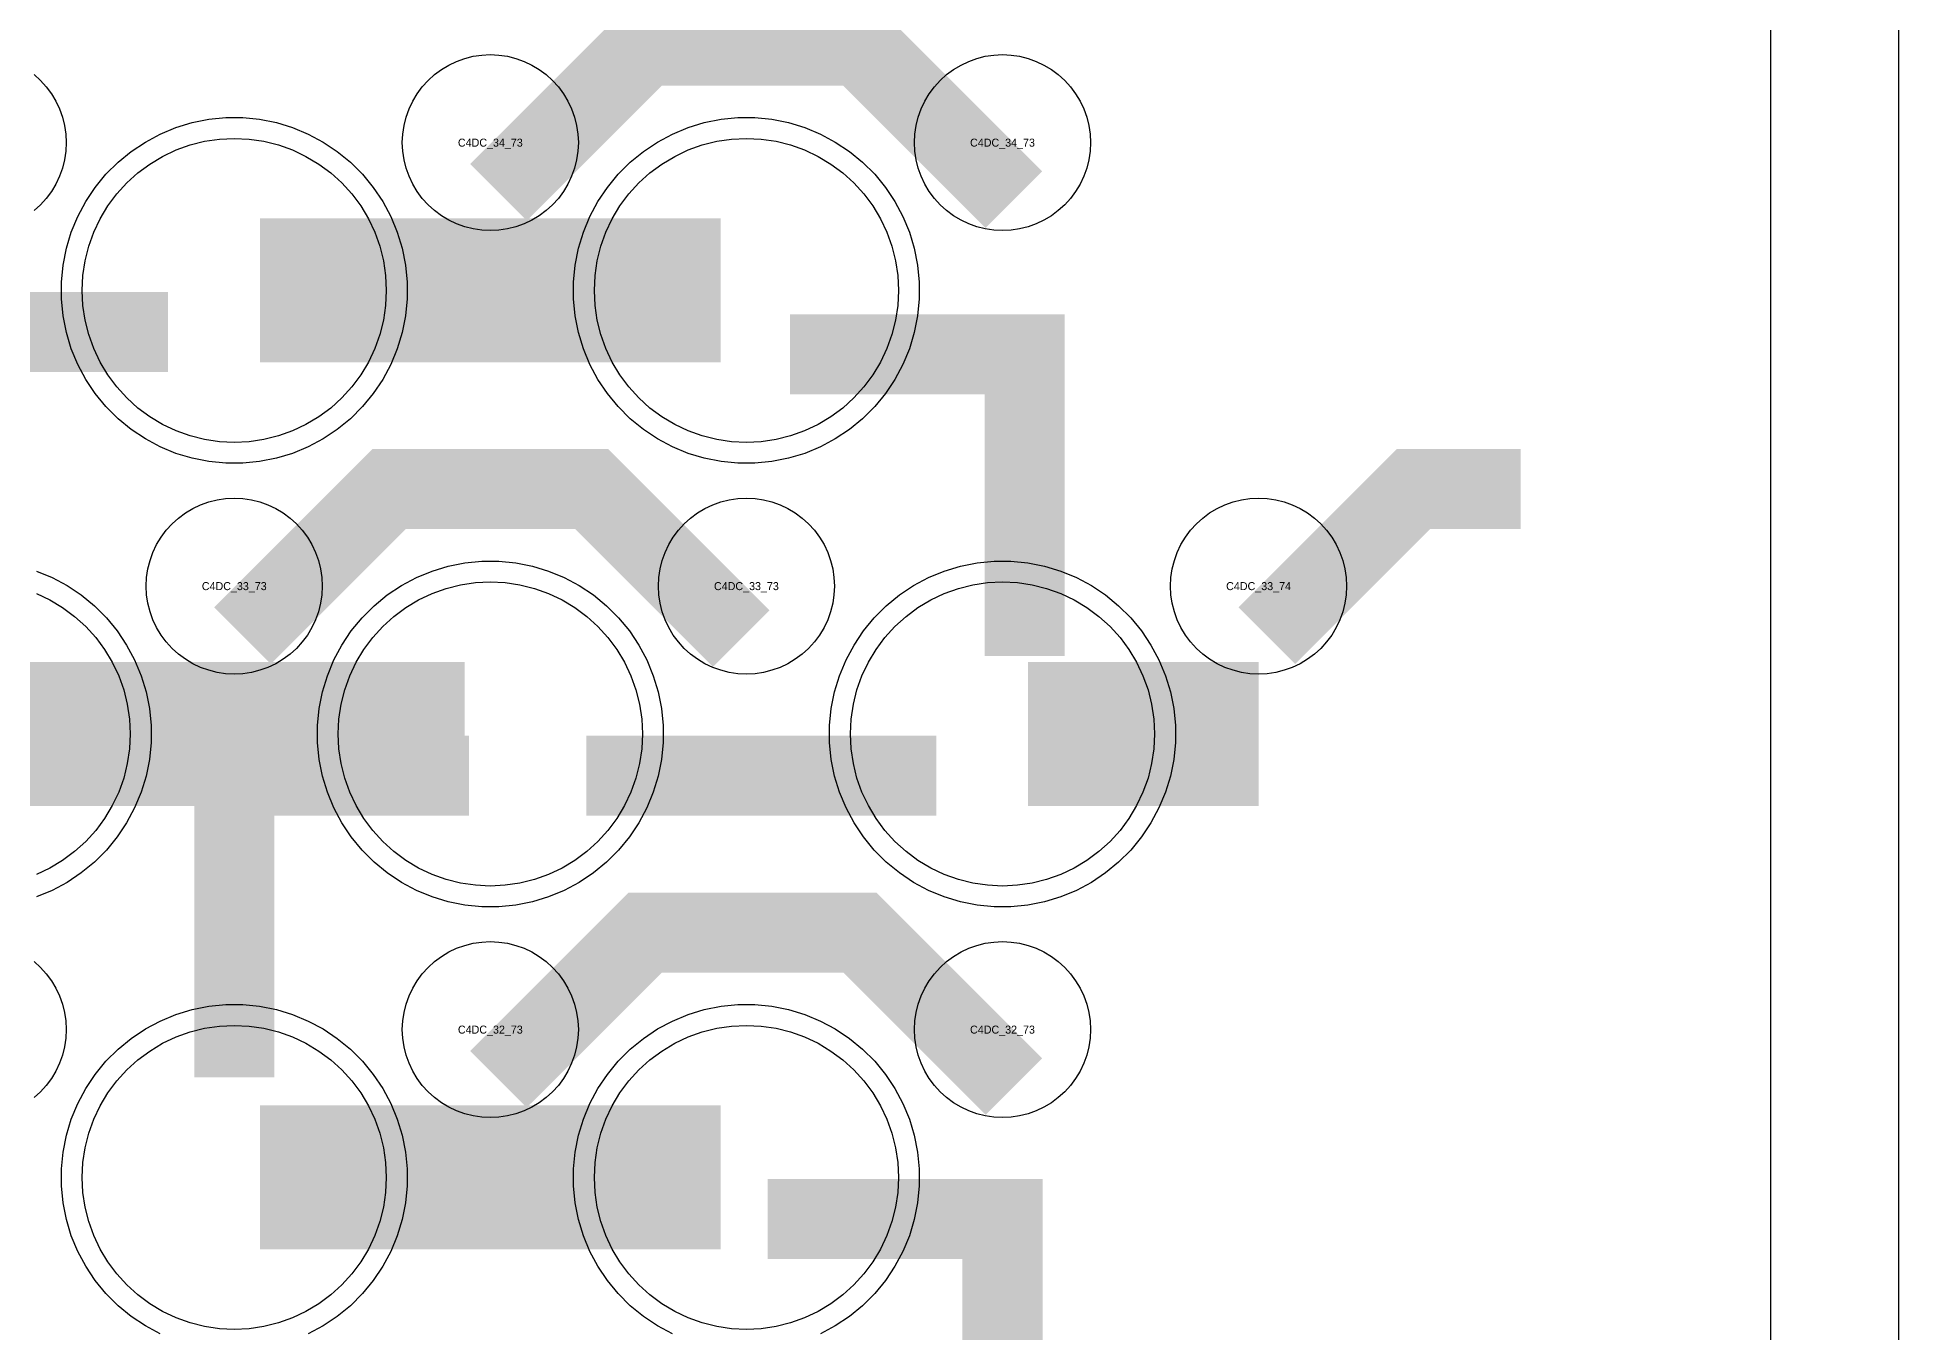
# Model space of a CAD drawing. Extents: x -11880 to 11880, y -14992 to 14992.
# Drawn here: x 11298 to 11880, y -10454 to -10049 of the extents above; entities that cross this region are included whole.
import ezdxf
from ezdxf.enums import TextEntityAlignment as Align

# ---------------------------------------------------------------- set-up
doc = ezdxf.new("R2010")
doc.units = 0
doc.header["$MEASUREMENT"] = 0
for name, color, linetype in [('GDS_775_DT_237', 138, 'CONTINUOUS'), ('OUTLINE', 30, 'CONTINUOUS'), ('RDL1_FS', 34, 'CONTINUOUS'), ('RDL_BS', 160, 'CONTINUOUS')]:
    doc.layers.add(name, color=color, linetype=linetype)

msp = doc.modelspace()

# ---------------------------------------------------------------- linework, layer by layer
at = {"layer": 'OUTLINE'}
for points in [[(-11880, -14992.5), (11880, -14992.5), (11880, 14992.5), (-11880, 14992.5)], [(-11840, -14952.5), (11840, -14952.5), (11840, 14952.5), (-11840, 14952.5)]]:
    msp.add_lwpolyline(points, close=True, dxfattribs=at)
at = {"layer": 'RDL1_FS', "color": 241, "true_color": 0xf7abae}
for points in [[(11360, -10175.894), (11355.343, -10175.665), (11350.732, -10174.981), (11346.209, -10173.849), (11341.819, -10172.277), (11337.605, -10170.285), (11333.605, -10167.887), (11329.86, -10165.109), (11326.406, -10161.979), (11323.276, -10158.525), (11320.498, -10154.78), (11318.1, -10150.78), (11316.108, -10146.566), (11314.536, -10142.176), (11313.404, -10137.653), (11312.72, -10133.042), (11312.491, -10128.385), (11312.72, -10123.728), (11313.404, -10119.117), (11314.536, -10114.594), (11316.108, -10110.204), (11318.1, -10105.99), (11320.498, -10101.99), (11323.276, -10098.245), (11326.406, -10094.791), (11329.86, -10091.661), (11333.605, -10088.883), (11337.605, -10086.485), (11341.819, -10084.493), (11346.209, -10082.921), (11350.732, -10081.789), (11355.343, -10081.105), (11360, -10080.876), (11364.657, -10081.105), (11369.268, -10081.789), (11373.791, -10082.921), (11378.181, -10084.493), (11382.395, -10086.485), (11386.395, -10088.883), (11390.14, -10091.661), (11393.594, -10094.791), (11396.724, -10098.245), (11399.502, -10101.99), (11401.9, -10105.99), (11403.892, -10110.204), (11405.464, -10114.594), (11406.596, -10119.117), (11407.28, -10123.728), (11407.509, -10128.385), (11407.28, -10133.042), (11406.596, -10137.653), (11405.464, -10142.176), (11403.892, -10146.566), (11401.9, -10150.78), (11399.502, -10154.78), (11396.724, -10158.525), (11393.594, -10161.979), (11390.14, -10165.109), (11386.395, -10167.887), (11382.395, -10170.285), (11378.181, -10172.277), (11373.791, -10173.849), (11369.268, -10174.981), (11364.657, -10175.665)], [(11520, -10175.894), (11515.343, -10175.665), (11510.732, -10174.981), (11506.209, -10173.849), (11501.819, -10172.277), (11497.605, -10170.285), (11493.605, -10167.887), (11489.86, -10165.109), (11486.406, -10161.979), (11483.276, -10158.525), (11480.498, -10154.78), (11478.1, -10150.78), (11476.108, -10146.566), (11474.536, -10142.176), (11473.404, -10137.653), (11472.72, -10133.042), (11472.491, -10128.385), (11472.72, -10123.728), (11473.404, -10119.117), (11474.536, -10114.594), (11476.108, -10110.204), (11478.1, -10105.99), (11480.498, -10101.99), (11483.276, -10098.245), (11486.406, -10094.791), (11489.86, -10091.661), (11493.605, -10088.883), (11497.605, -10086.485), (11501.819, -10084.493), (11506.209, -10082.921), (11510.732, -10081.789), (11515.343, -10081.105), (11520, -10080.876), (11524.657, -10081.105), (11529.268, -10081.789), (11533.791, -10082.921), (11538.181, -10084.493), (11542.395, -10086.485), (11546.395, -10088.883), (11550.14, -10091.661), (11553.594, -10094.791), (11556.724, -10098.245), (11559.502, -10101.99), (11561.9, -10105.99), (11563.892, -10110.204), (11565.464, -10114.594), (11566.596, -10119.117), (11567.28, -10123.728), (11567.509, -10128.385), (11567.28, -10133.042), (11566.596, -10137.653), (11565.464, -10142.176), (11563.892, -10146.566), (11561.9, -10150.78), (11559.502, -10154.78), (11556.724, -10158.525), (11553.594, -10161.979), (11550.14, -10165.109), (11546.395, -10167.887), (11542.395, -10170.285), (11538.181, -10172.277), (11533.791, -10173.849), (11529.268, -10174.981), (11524.657, -10175.665)], [(11440, -10314.459), (11435.343, -10314.23), (11430.732, -10313.546), (11426.209, -10312.414), (11421.819, -10310.842), (11417.605, -10308.85), (11413.605, -10306.452), (11409.86, -10303.674), (11406.406, -10300.544), (11403.276, -10297.09), (11400.498, -10293.345), (11398.1, -10289.345), (11396.108, -10285.131), (11394.536, -10280.741), (11393.404, -10276.218), (11392.72, -10271.607), (11392.491, -10266.95), (11392.72, -10262.293), (11393.404, -10257.682), (11394.536, -10253.159), (11396.108, -10248.769), (11398.1, -10244.555), (11400.498, -10240.555), (11403.276, -10236.81), (11406.406, -10233.356), (11409.86, -10230.226), (11413.605, -10227.448), (11417.605, -10225.05), (11421.819, -10223.058), (11426.209, -10221.486), (11430.732, -10220.354), (11435.343, -10219.67), (11440, -10219.441), (11444.657, -10219.67), (11449.268, -10220.354), (11453.791, -10221.486), (11458.181, -10223.058), (11462.395, -10225.05), (11466.395, -10227.448), (11470.14, -10230.226), (11473.594, -10233.356), (11476.724, -10236.81), (11479.502, -10240.555), (11481.9, -10244.555), (11483.892, -10248.769), (11485.464, -10253.159), (11486.596, -10257.682), (11487.28, -10262.293), (11487.509, -10266.95), (11487.28, -10271.607), (11486.596, -10276.218), (11485.464, -10280.741), (11483.892, -10285.131), (11481.9, -10289.345), (11479.502, -10293.345), (11476.724, -10297.09), (11473.594, -10300.544), (11470.14, -10303.674), (11466.395, -10306.452), (11462.395, -10308.85), (11458.181, -10310.842), (11453.791, -10312.414), (11449.268, -10313.546), (11444.657, -10314.23)], [(11600, -10314.459), (11595.343, -10314.23), (11590.732, -10313.546), (11586.209, -10312.414), (11581.819, -10310.842), (11577.605, -10308.85), (11573.605, -10306.452), (11569.86, -10303.674), (11566.406, -10300.544), (11563.276, -10297.09), (11560.498, -10293.345), (11558.1, -10289.345), (11556.108, -10285.131), (11554.536, -10280.741), (11553.404, -10276.218), (11552.72, -10271.607), (11552.491, -10266.95), (11552.72, -10262.293), (11553.404, -10257.682), (11554.536, -10253.159), (11556.108, -10248.769), (11558.1, -10244.555), (11560.498, -10240.555), (11563.276, -10236.81), (11566.406, -10233.356), (11569.86, -10230.226), (11573.605, -10227.448), (11577.605, -10225.05), (11581.819, -10223.058), (11586.209, -10221.486), (11590.732, -10220.354), (11595.343, -10219.67), (11600, -10219.441), (11604.657, -10219.67), (11609.268, -10220.354), (11613.791, -10221.486), (11618.181, -10223.058), (11622.395, -10225.05), (11626.395, -10227.448), (11630.14, -10230.226), (11633.594, -10233.356), (11636.724, -10236.81), (11639.502, -10240.555), (11641.9, -10244.555), (11643.892, -10248.769), (11645.464, -10253.159), (11646.596, -10257.682), (11647.28, -10262.293), (11647.509, -10266.95), (11647.28, -10271.607), (11646.596, -10276.218), (11645.464, -10280.741), (11643.892, -10285.131), (11641.9, -10289.345), (11639.502, -10293.345), (11636.724, -10297.09), (11633.594, -10300.544), (11630.14, -10303.674), (11626.395, -10306.452), (11622.395, -10308.85), (11618.181, -10310.842), (11613.791, -10312.414), (11609.268, -10313.546), (11604.657, -10314.23)], [(11360, -10453.024), (11355.343, -10452.795), (11350.732, -10452.111), (11346.209, -10450.979), (11341.819, -10449.407), (11337.605, -10447.415), (11333.605, -10445.017), (11329.86, -10442.239), (11326.406, -10439.109), (11323.276, -10435.655), (11320.498, -10431.91), (11318.1, -10427.91), (11316.108, -10423.696), (11314.536, -10419.306), (11313.404, -10414.783), (11312.72, -10410.172), (11312.491, -10405.515), (11312.72, -10400.858), (11313.404, -10396.247), (11314.536, -10391.724), (11316.108, -10387.334), (11318.1, -10383.12), (11320.498, -10379.12), (11323.276, -10375.375), (11326.406, -10371.921), (11329.86, -10368.791), (11333.605, -10366.013), (11337.605, -10363.615), (11341.819, -10361.623), (11346.209, -10360.051), (11350.732, -10358.919), (11355.343, -10358.235), (11360, -10358.006), (11364.657, -10358.235), (11369.268, -10358.919), (11373.791, -10360.051), (11378.181, -10361.623), (11382.395, -10363.615), (11386.395, -10366.013), (11390.14, -10368.791), (11393.594, -10371.921), (11396.724, -10375.375), (11399.502, -10379.12), (11401.9, -10383.12), (11403.892, -10387.334), (11405.464, -10391.724), (11406.596, -10396.247), (11407.28, -10400.858), (11407.509, -10405.515), (11407.28, -10410.172), (11406.596, -10414.783), (11405.464, -10419.306), (11403.892, -10423.696), (11401.9, -10427.91), (11399.502, -10431.91), (11396.724, -10435.655), (11393.594, -10439.109), (11390.14, -10442.239), (11386.395, -10445.017), (11382.395, -10447.415), (11378.181, -10449.407), (11373.791, -10450.979), (11369.268, -10452.111), (11364.657, -10452.795)], [(11520, -10453.024), (11515.343, -10452.795), (11510.732, -10452.111), (11506.209, -10450.979), (11501.819, -10449.407), (11497.605, -10447.415), (11493.605, -10445.017), (11489.86, -10442.239), (11486.406, -10439.109), (11483.276, -10435.655), (11480.498, -10431.91), (11478.1, -10427.91), (11476.108, -10423.696), (11474.536, -10419.306), (11473.404, -10414.783), (11472.72, -10410.172), (11472.491, -10405.515), (11472.72, -10400.858), (11473.404, -10396.247), (11474.536, -10391.724), (11476.108, -10387.334), (11478.1, -10383.12), (11480.498, -10379.12), (11483.276, -10375.375), (11486.406, -10371.921), (11489.86, -10368.791), (11493.605, -10366.013), (11497.605, -10363.615), (11501.819, -10361.623), (11506.209, -10360.051), (11510.732, -10358.919), (11515.343, -10358.235), (11520, -10358.006), (11524.657, -10358.235), (11529.268, -10358.919), (11533.791, -10360.051), (11538.181, -10361.623), (11542.395, -10363.615), (11546.395, -10366.013), (11550.14, -10368.791), (11553.594, -10371.921), (11556.724, -10375.375), (11559.502, -10379.12), (11561.9, -10383.12), (11563.892, -10387.334), (11565.464, -10391.724), (11566.596, -10396.247), (11567.28, -10400.858), (11567.509, -10405.515), (11567.28, -10410.172), (11566.596, -10414.783), (11565.464, -10419.306), (11563.892, -10423.696), (11561.9, -10427.91), (11559.502, -10431.91), (11556.724, -10435.655), (11553.594, -10439.109), (11550.14, -10442.239), (11546.395, -10445.017), (11542.395, -10447.415), (11538.181, -10449.407), (11533.791, -10450.979), (11529.268, -10452.111), (11524.657, -10452.795)]]:
    msp.add_lwpolyline(points, close=True, dxfattribs=at)
for points in [[(11368.002, -10128.385, 45, 45, 0), (11440.002, -10128.385, 45, 45, 0)], [(11440.002, -10128.385, 45, 45, 0), (11512.002, -10128.385, 45, 45, 0)], [(11288.002, -10266.95, 45, 45, 0), (11360.002, -10266.95, 45, 45, 0)], [(11360.002, -10266.95, 45, 45, 0), (11432.002, -10266.95, 45, 45, 0)], [(11608.002, -10266.95, 45, 45, 0), (11680.002, -10266.95, 45, 45, 0)], [(11368.002, -10405.515, 45, 45, 0), (11440.002, -10405.515, 45, 45, 0)], [(11440.002, -10405.515, 45, 45, 0), (11512.002, -10405.515, 45, 45, 0)]]:
    msp.add_lwpolyline(points, format="xyseb", dxfattribs=at)
msp.add_lwpolyline([(11298.181, -10223.058), (11302.395, -10225.05), (11306.395, -10227.448), (11310.14, -10230.226), (11313.594, -10233.356), (11316.724, -10236.81), (11319.502, -10240.555), (11321.9, -10244.555), (11323.892, -10248.769), (11325.464, -10253.159), (11326.596, -10257.682), (11327.28, -10262.293), (11327.509, -10266.95), (11327.28, -10271.607), (11326.596, -10276.218), (11325.464, -10280.741), (11323.892, -10285.131), (11321.9, -10289.345), (11319.502, -10293.345), (11316.724, -10297.09), (11313.594, -10300.544), (11310.14, -10303.674), (11306.395, -10306.452), (11302.395, -10308.85), (11298.181, -10310.842)], dxfattribs=at)
at = {"layer": 'RDL_BS'}
for points in [[(11442.562, -10097.699, 25, 25, 0), (11488.377, -10051.884, 25, 25, 0), (11521.93, -10051.884, 25, 25, 0)], [(11603.555, -10100.004, 25, 25, 0), (11555.435, -10051.884, 25, 25, 0), (11521.838, -10051.884, 25, 25, 0)], [(11362.562, -10236.264, 25, 25, 0), (11408.377, -10190.449, 25, 25, 0), (11441.93, -10190.449, 25, 25, 0)], [(11518.401, -10237.163, 25, 25, 0), (11471.687, -10190.449, 25, 25, 0), (11441.929, -10190.449, 25, 25, 0)], [(11682.562, -10236.264, 25, 25, 0), (11728.377, -10190.449, 25, 25, 0), (11761.93, -10190.449, 25, 25, 0)], [(11442.562, -10374.829, 25, 25, 0), (11488.377, -10329.014, 25, 25, 0), (11521.93, -10329.014, 25, 25, 0)], [(11603.555, -10377.134, 25, 25, 0), (11555.435, -10329.014, 25, 25, 0), (11521.838, -10329.014, 25, 25, 0)]]:
    msp.add_lwpolyline(points, format="xyseb", dxfattribs=at)
for points in [[(11440, -10109.691), (11437.307, -10109.559), (11434.635, -10109.163), (11432.016, -10108.506), (11429.481, -10107.599), (11427.044, -10106.447), (11424.72, -10105.054), (11422.557, -10103.451), (11420.558, -10101.639), (11418.746, -10099.64), (11417.143, -10097.477), (11415.75, -10095.153), (11414.598, -10092.716), (11413.691, -10090.181), (11413.034, -10087.562), (11412.638, -10084.89), (11412.506, -10082.197), (11412.638, -10079.504), (11413.034, -10076.832), (11413.691, -10074.213), (11414.598, -10071.678), (11415.75, -10069.241), (11417.143, -10066.917), (11418.746, -10064.754), (11420.558, -10062.755), (11422.557, -10060.943), (11424.72, -10059.34), (11427.044, -10057.947), (11429.481, -10056.795), (11432.016, -10055.888), (11434.635, -10055.231), (11437.307, -10054.835), (11440, -10054.703), (11442.693, -10054.835), (11445.365, -10055.231), (11447.984, -10055.888), (11450.519, -10056.795), (11452.956, -10057.947), (11455.28, -10059.34), (11457.443, -10060.943), (11459.442, -10062.755), (11461.254, -10064.754), (11462.857, -10066.917), (11464.25, -10069.241), (11465.402, -10071.678), (11466.309, -10074.213), (11466.966, -10076.832), (11467.362, -10079.504), (11467.494, -10082.197), (11467.362, -10084.89), (11466.966, -10087.562), (11466.309, -10090.181), (11465.402, -10092.716), (11464.25, -10095.153), (11462.857, -10097.477), (11461.254, -10099.64), (11459.442, -10101.639), (11457.443, -10103.451), (11455.28, -10105.054), (11452.956, -10106.447), (11450.519, -10107.599), (11447.984, -10108.506), (11445.365, -10109.163), (11442.693, -10109.559)], [(11600, -10109.691), (11597.307, -10109.559), (11594.635, -10109.163), (11592.016, -10108.506), (11589.481, -10107.599), (11587.044, -10106.447), (11584.72, -10105.054), (11582.557, -10103.451), (11580.558, -10101.639), (11578.746, -10099.64), (11577.143, -10097.477), (11575.75, -10095.153), (11574.598, -10092.716), (11573.691, -10090.181), (11573.034, -10087.562), (11572.638, -10084.89), (11572.506, -10082.197), (11572.638, -10079.504), (11573.034, -10076.832), (11573.691, -10074.213), (11574.598, -10071.678), (11575.75, -10069.241), (11577.143, -10066.917), (11578.746, -10064.754), (11580.558, -10062.755), (11582.557, -10060.943), (11584.72, -10059.34), (11587.044, -10057.947), (11589.481, -10056.795), (11592.016, -10055.888), (11594.635, -10055.231), (11597.307, -10054.835), (11600, -10054.703), (11602.693, -10054.835), (11605.365, -10055.231), (11607.984, -10055.888), (11610.519, -10056.795), (11612.956, -10057.947), (11615.28, -10059.34), (11617.443, -10060.943), (11619.442, -10062.755), (11621.254, -10064.754), (11622.857, -10066.917), (11624.25, -10069.241), (11625.402, -10071.678), (11626.309, -10074.213), (11626.966, -10076.832), (11627.362, -10079.504), (11627.494, -10082.197), (11627.362, -10084.89), (11626.966, -10087.562), (11626.309, -10090.181), (11625.402, -10092.716), (11624.25, -10095.153), (11622.857, -10097.477), (11621.254, -10099.64), (11619.442, -10101.639), (11617.443, -10103.451), (11615.28, -10105.054), (11612.956, -10106.447), (11610.519, -10107.599), (11607.984, -10108.506), (11605.365, -10109.163), (11602.693, -10109.559)], [(11360, -10248.256), (11357.307, -10248.124), (11354.635, -10247.728), (11352.016, -10247.071), (11349.481, -10246.164), (11347.044, -10245.012), (11344.72, -10243.619), (11342.557, -10242.016), (11340.558, -10240.204), (11338.746, -10238.205), (11337.143, -10236.042), (11335.75, -10233.718), (11334.598, -10231.281), (11333.691, -10228.746), (11333.034, -10226.127), (11332.638, -10223.455), (11332.506, -10220.762), (11332.638, -10218.069), (11333.034, -10215.397), (11333.691, -10212.778), (11334.598, -10210.243), (11335.75, -10207.806), (11337.143, -10205.482), (11338.746, -10203.319), (11340.558, -10201.32), (11342.557, -10199.508), (11344.72, -10197.905), (11347.044, -10196.512), (11349.481, -10195.36), (11352.016, -10194.453), (11354.635, -10193.796), (11357.307, -10193.4), (11360, -10193.268), (11362.693, -10193.4), (11365.365, -10193.796), (11367.984, -10194.453), (11370.519, -10195.36), (11372.956, -10196.512), (11375.28, -10197.905), (11377.443, -10199.508), (11379.442, -10201.32), (11381.254, -10203.319), (11382.857, -10205.482), (11384.25, -10207.806), (11385.402, -10210.243), (11386.309, -10212.778), (11386.966, -10215.397), (11387.362, -10218.069), (11387.494, -10220.762), (11387.362, -10223.455), (11386.966, -10226.127), (11386.309, -10228.746), (11385.402, -10231.281), (11384.25, -10233.718), (11382.857, -10236.042), (11381.254, -10238.205), (11379.442, -10240.204), (11377.443, -10242.016), (11375.28, -10243.619), (11372.956, -10245.012), (11370.519, -10246.164), (11367.984, -10247.071), (11365.365, -10247.728), (11362.693, -10248.124)], [(11520, -10248.256), (11517.307, -10248.124), (11514.635, -10247.728), (11512.016, -10247.071), (11509.481, -10246.164), (11507.044, -10245.012), (11504.72, -10243.619), (11502.557, -10242.016), (11500.558, -10240.204), (11498.746, -10238.205), (11497.143, -10236.042), (11495.75, -10233.718), (11494.598, -10231.281), (11493.691, -10228.746), (11493.034, -10226.127), (11492.638, -10223.455), (11492.506, -10220.762), (11492.638, -10218.069), (11493.034, -10215.397), (11493.691, -10212.778), (11494.598, -10210.243), (11495.75, -10207.806), (11497.143, -10205.482), (11498.746, -10203.319), (11500.558, -10201.32), (11502.557, -10199.508), (11504.72, -10197.905), (11507.044, -10196.512), (11509.481, -10195.36), (11512.016, -10194.453), (11514.635, -10193.796), (11517.307, -10193.4), (11520, -10193.268), (11522.693, -10193.4), (11525.365, -10193.796), (11527.984, -10194.453), (11530.519, -10195.36), (11532.956, -10196.512), (11535.28, -10197.905), (11537.443, -10199.508), (11539.442, -10201.32), (11541.254, -10203.319), (11542.857, -10205.482), (11544.25, -10207.806), (11545.402, -10210.243), (11546.309, -10212.778), (11546.966, -10215.397), (11547.362, -10218.069), (11547.494, -10220.762), (11547.362, -10223.455), (11546.966, -10226.127), (11546.309, -10228.746), (11545.402, -10231.281), (11544.25, -10233.718), (11542.857, -10236.042), (11541.254, -10238.205), (11539.442, -10240.204), (11537.443, -10242.016), (11535.28, -10243.619), (11532.956, -10245.012), (11530.519, -10246.164), (11527.984, -10247.071), (11525.365, -10247.728), (11522.693, -10248.124)], [(11680, -10248.256), (11677.307, -10248.124), (11674.635, -10247.728), (11672.016, -10247.071), (11669.481, -10246.164), (11667.044, -10245.012), (11664.72, -10243.619), (11662.557, -10242.016), (11660.558, -10240.204), (11658.746, -10238.205), (11657.143, -10236.042), (11655.75, -10233.718), (11654.598, -10231.281), (11653.691, -10228.746), (11653.034, -10226.127), (11652.638, -10223.455), (11652.506, -10220.762), (11652.638, -10218.069), (11653.034, -10215.397), (11653.691, -10212.778), (11654.598, -10210.243), (11655.75, -10207.806), (11657.143, -10205.482), (11658.746, -10203.319), (11660.558, -10201.32), (11662.557, -10199.508), (11664.72, -10197.905), (11667.044, -10196.512), (11669.481, -10195.36), (11672.016, -10194.453), (11674.635, -10193.796), (11677.307, -10193.4), (11680, -10193.268), (11682.693, -10193.4), (11685.365, -10193.796), (11687.984, -10194.453), (11690.519, -10195.36), (11692.956, -10196.512), (11695.28, -10197.905), (11697.443, -10199.508), (11699.442, -10201.32), (11701.254, -10203.319), (11702.857, -10205.482), (11704.25, -10207.806), (11705.402, -10210.243), (11706.309, -10212.778), (11706.966, -10215.397), (11707.362, -10218.069), (11707.494, -10220.762), (11707.362, -10223.455), (11706.966, -10226.127), (11706.309, -10228.746), (11705.402, -10231.281), (11704.25, -10233.718), (11702.857, -10236.042), (11701.254, -10238.205), (11699.442, -10240.204), (11697.443, -10242.016), (11695.28, -10243.619), (11692.956, -10245.012), (11690.519, -10246.164), (11687.984, -10247.071), (11685.365, -10247.728), (11682.693, -10248.124)], [(11440, -10386.821), (11437.307, -10386.689), (11434.635, -10386.293), (11432.016, -10385.636), (11429.481, -10384.729), (11427.044, -10383.577), (11424.72, -10382.184), (11422.557, -10380.581), (11420.558, -10378.769), (11418.746, -10376.77), (11417.143, -10374.607), (11415.75, -10372.283), (11414.598, -10369.846), (11413.691, -10367.311), (11413.034, -10364.692), (11412.638, -10362.02), (11412.506, -10359.327), (11412.638, -10356.634), (11413.034, -10353.962), (11413.691, -10351.343), (11414.598, -10348.808), (11415.75, -10346.371), (11417.143, -10344.047), (11418.746, -10341.884), (11420.558, -10339.885), (11422.557, -10338.073), (11424.72, -10336.47), (11427.044, -10335.077), (11429.481, -10333.925), (11432.016, -10333.018), (11434.635, -10332.361), (11437.307, -10331.965), (11440, -10331.833), (11442.693, -10331.965), (11445.365, -10332.361), (11447.984, -10333.018), (11450.519, -10333.925), (11452.956, -10335.077), (11455.28, -10336.47), (11457.443, -10338.073), (11459.442, -10339.885), (11461.254, -10341.884), (11462.857, -10344.047), (11464.25, -10346.371), (11465.402, -10348.808), (11466.309, -10351.343), (11466.966, -10353.962), (11467.362, -10356.634), (11467.494, -10359.327), (11467.362, -10362.02), (11466.966, -10364.692), (11466.309, -10367.311), (11465.402, -10369.846), (11464.25, -10372.283), (11462.857, -10374.607), (11461.254, -10376.77), (11459.442, -10378.769), (11457.443, -10380.581), (11455.28, -10382.184), (11452.956, -10383.577), (11450.519, -10384.729), (11447.984, -10385.636), (11445.365, -10386.293), (11442.693, -10386.689)], [(11600, -10386.821), (11597.307, -10386.689), (11594.635, -10386.293), (11592.016, -10385.636), (11589.481, -10384.729), (11587.044, -10383.577), (11584.72, -10382.184), (11582.557, -10380.581), (11580.558, -10378.769), (11578.746, -10376.77), (11577.143, -10374.607), (11575.75, -10372.283), (11574.598, -10369.846), (11573.691, -10367.311), (11573.034, -10364.692), (11572.638, -10362.02), (11572.506, -10359.327), (11572.638, -10356.634), (11573.034, -10353.962), (11573.691, -10351.343), (11574.598, -10348.808), (11575.75, -10346.371), (11577.143, -10344.047), (11578.746, -10341.884), (11580.558, -10339.885), (11582.557, -10338.073), (11584.72, -10336.47), (11587.044, -10335.077), (11589.481, -10333.925), (11592.016, -10333.018), (11594.635, -10332.361), (11597.307, -10331.965), (11600, -10331.833), (11602.693, -10331.965), (11605.365, -10332.361), (11607.984, -10333.018), (11610.519, -10333.925), (11612.956, -10335.077), (11615.28, -10336.47), (11617.443, -10338.073), (11619.442, -10339.885), (11621.254, -10341.884), (11622.857, -10344.047), (11624.25, -10346.371), (11625.402, -10348.808), (11626.309, -10351.343), (11626.966, -10353.962), (11627.362, -10356.634), (11627.494, -10359.327), (11627.362, -10362.02), (11626.966, -10364.692), (11626.309, -10367.311), (11625.402, -10369.846), (11624.25, -10372.283), (11622.857, -10374.607), (11621.254, -10376.77), (11619.442, -10378.769), (11617.443, -10380.581), (11615.28, -10382.184), (11612.956, -10383.577), (11610.519, -10384.729), (11607.984, -10385.636), (11605.365, -10386.293), (11602.693, -10386.689)]]:
    msp.add_lwpolyline(points, close=True, dxfattribs=at)
for points in [[(11297.443, -10060.943), (11299.442, -10062.755), (11301.254, -10064.754), (11302.857, -10066.917), (11304.25, -10069.241), (11305.402, -10071.678), (11306.309, -10074.213), (11306.966, -10076.832), (11307.362, -10079.504), (11307.494, -10082.197), (11307.362, -10084.89), (11306.966, -10087.562), (11306.309, -10090.181), (11305.402, -10092.716), (11304.25, -10095.153), (11302.857, -10097.477), (11301.254, -10099.64), (11299.442, -10101.639), (11297.443, -10103.451)], [(11297.443, -10338.073), (11299.442, -10339.885), (11301.254, -10341.884), (11302.857, -10344.047), (11304.25, -10346.371), (11305.402, -10348.808), (11306.309, -10351.343), (11306.966, -10353.962), (11307.362, -10356.634), (11307.494, -10359.327), (11307.362, -10362.02), (11306.966, -10364.692), (11306.309, -10367.311), (11305.402, -10369.846), (11304.25, -10372.283), (11302.857, -10374.607), (11301.254, -10376.77), (11299.442, -10378.769), (11297.443, -10380.581)]]:
    msp.add_lwpolyline(points, dxfattribs=at)
at = {"layer": 'RDL_BS', "color": 241, "true_color": 0xf7abae}
for points in [[(11357.356, -10182.385), (11352.062, -10181.868), (11346.835, -10180.822), (11341.795, -10179.291), (11336.885, -10177.26), (11332.223, -10174.768), (11327.809, -10171.821), (11323.708, -10168.459), (11319.926, -10164.677), (11316.564, -10160.576), (11313.617, -10156.162), (11311.125, -10151.5), (11309.094, -10146.59), (11307.563, -10141.55), (11306.517, -10136.323), (11306, -10131.029), (11306, -10125.741), (11306.517, -10120.447), (11307.563, -10115.22), (11309.094, -10110.18), (11311.125, -10105.27), (11313.617, -10100.608), (11316.564, -10096.194), (11319.926, -10092.093), (11323.708, -10088.311), (11327.809, -10084.949), (11332.223, -10082.002), (11336.885, -10079.51), (11341.795, -10077.479), (11346.835, -10075.948), (11352.062, -10074.902), (11357.356, -10074.385), (11362.644, -10074.385), (11367.938, -10074.902), (11373.165, -10075.948), (11378.205, -10077.479), (11383.115, -10079.51), (11387.777, -10082.002), (11392.191, -10084.949), (11396.292, -10088.311), (11400.074, -10092.093), (11403.436, -10096.194), (11406.383, -10100.608), (11408.875, -10105.27), (11410.906, -10110.18), (11412.437, -10115.22), (11413.483, -10120.447), (11414, -10125.741), (11414, -10131.029), (11413.483, -10136.323), (11412.437, -10141.55), (11410.906, -10146.59), (11408.875, -10151.5), (11406.383, -10156.162), (11403.436, -10160.576), (11400.074, -10164.677), (11396.292, -10168.459), (11392.191, -10171.821), (11387.777, -10174.768), (11383.115, -10177.26), (11378.205, -10179.291), (11373.165, -10180.822), (11367.938, -10181.868), (11362.644, -10182.385)], [(11517.356, -10182.385), (11512.062, -10181.868), (11506.835, -10180.822), (11501.795, -10179.291), (11496.885, -10177.26), (11492.223, -10174.768), (11487.809, -10171.821), (11483.708, -10168.459), (11479.926, -10164.677), (11476.564, -10160.576), (11473.617, -10156.162), (11471.125, -10151.5), (11469.094, -10146.59), (11467.563, -10141.55), (11466.517, -10136.323), (11466, -10131.029), (11466, -10125.741), (11466.517, -10120.447), (11467.563, -10115.22), (11469.094, -10110.18), (11471.125, -10105.27), (11473.617, -10100.608), (11476.564, -10096.194), (11479.926, -10092.093), (11483.708, -10088.311), (11487.809, -10084.949), (11492.223, -10082.002), (11496.885, -10079.51), (11501.795, -10077.479), (11506.835, -10075.948), (11512.062, -10074.902), (11517.356, -10074.385), (11522.644, -10074.385), (11527.938, -10074.902), (11533.165, -10075.948), (11538.205, -10077.479), (11543.115, -10079.51), (11547.777, -10082.002), (11552.191, -10084.949), (11556.292, -10088.311), (11560.074, -10092.093), (11563.436, -10096.194), (11566.383, -10100.608), (11568.875, -10105.27), (11570.906, -10110.18), (11572.437, -10115.22), (11573.483, -10120.447), (11574, -10125.741), (11574, -10131.029), (11573.483, -10136.323), (11572.437, -10141.55), (11570.906, -10146.59), (11568.875, -10151.5), (11566.383, -10156.162), (11563.436, -10160.576), (11560.074, -10164.677), (11556.292, -10168.459), (11552.191, -10171.821), (11547.777, -10174.768), (11543.115, -10177.26), (11538.205, -10179.291), (11533.165, -10180.822), (11527.938, -10181.868), (11522.644, -10182.385)], [(11437.356, -10320.95), (11432.062, -10320.433), (11426.835, -10319.387), (11421.795, -10317.856), (11416.885, -10315.825), (11412.223, -10313.333), (11407.809, -10310.386), (11403.708, -10307.024), (11399.926, -10303.242), (11396.564, -10299.141), (11393.617, -10294.727), (11391.125, -10290.065), (11389.094, -10285.155), (11387.563, -10280.115), (11386.517, -10274.888), (11386, -10269.594), (11386, -10264.306), (11386.517, -10259.012), (11387.563, -10253.785), (11389.094, -10248.745), (11391.125, -10243.835), (11393.617, -10239.173), (11396.564, -10234.759), (11399.926, -10230.658), (11403.708, -10226.876), (11407.809, -10223.514), (11412.223, -10220.567), (11416.885, -10218.075), (11421.795, -10216.044), (11426.835, -10214.513), (11432.062, -10213.467), (11437.356, -10212.95), (11442.644, -10212.95), (11447.938, -10213.467), (11453.165, -10214.513), (11458.205, -10216.044), (11463.115, -10218.075), (11467.777, -10220.567), (11472.191, -10223.514), (11476.292, -10226.876), (11480.074, -10230.658), (11483.436, -10234.759), (11486.383, -10239.173), (11488.875, -10243.835), (11490.906, -10248.745), (11492.437, -10253.785), (11493.483, -10259.012), (11494, -10264.306), (11494, -10269.594), (11493.483, -10274.888), (11492.437, -10280.115), (11490.906, -10285.155), (11488.875, -10290.065), (11486.383, -10294.727), (11483.436, -10299.141), (11480.074, -10303.242), (11476.292, -10307.024), (11472.191, -10310.386), (11467.777, -10313.333), (11463.115, -10315.825), (11458.205, -10317.856), (11453.165, -10319.387), (11447.938, -10320.433), (11442.644, -10320.95)], [(11597.356, -10320.95), (11592.062, -10320.433), (11586.835, -10319.387), (11581.795, -10317.856), (11576.885, -10315.825), (11572.223, -10313.333), (11567.809, -10310.386), (11563.708, -10307.024), (11559.926, -10303.242), (11556.564, -10299.141), (11553.617, -10294.727), (11551.125, -10290.065), (11549.094, -10285.155), (11547.563, -10280.115), (11546.517, -10274.888), (11546, -10269.594), (11546, -10264.306), (11546.517, -10259.012), (11547.563, -10253.785), (11549.094, -10248.745), (11551.125, -10243.835), (11553.617, -10239.173), (11556.564, -10234.759), (11559.926, -10230.658), (11563.708, -10226.876), (11567.809, -10223.514), (11572.223, -10220.567), (11576.885, -10218.075), (11581.795, -10216.044), (11586.835, -10214.513), (11592.062, -10213.467), (11597.356, -10212.95), (11602.644, -10212.95), (11607.938, -10213.467), (11613.165, -10214.513), (11618.205, -10216.044), (11623.115, -10218.075), (11627.777, -10220.567), (11632.191, -10223.514), (11636.292, -10226.876), (11640.074, -10230.658), (11643.436, -10234.759), (11646.383, -10239.173), (11648.875, -10243.835), (11650.906, -10248.745), (11652.437, -10253.785), (11653.483, -10259.012), (11654, -10264.306), (11654, -10269.594), (11653.483, -10274.888), (11652.437, -10280.115), (11650.906, -10285.155), (11648.875, -10290.065), (11646.383, -10294.727), (11643.436, -10299.141), (11640.074, -10303.242), (11636.292, -10307.024), (11632.191, -10310.386), (11627.777, -10313.333), (11623.115, -10315.825), (11618.205, -10317.856), (11613.165, -10319.387), (11607.938, -10320.433), (11602.644, -10320.95)]]:
    msp.add_lwpolyline(points, close=True, dxfattribs=at)
for points in [[(11606.951, -10242.634, 25, 25, 0), (11606.951, -10135.857, 25, 25, 0)], [(11606.951, -10242.634, 25, 25, 0), (11606.951, -10135.857, 25, 25, 0)], [(11230.016, -10141.398, 25, 25, 0), (11339.281, -10141.398, 25, 25, 0)], [(11619.451, -10148.357, 25, 25, 0), (11533.618, -10148.357, 25, 25, 0)], [(11619.451, -10148.357, 25, 25, 0), (11554.784, -10148.357, 25, 25, 0)], [(11360, -10374.245, 25, 25, 0), (11360, -10267.468, 25, 25, 0)], [(11360, -10374.245, 25, 25, 0), (11360, -10267.468, 25, 25, 0)], [(11347.5, -10279.968, 25, 25, 0), (11412.167, -10279.968, 25, 25, 0)], [(11347.5, -10279.968, 25, 25, 0), (11433.333, -10279.968, 25, 25, 0)], [(11470.016, -10279.963, 25, 25, 0), (11579.281, -10279.963, 25, 25, 0)], [(11600, -10512.81, 25, 25, 0), (11600, -10406.033, 25, 25, 0)], [(11600, -10512.81, 25, 25, 0), (11600, -10406.033, 25, 25, 0)], [(11612.5, -10418.533, 25, 25, 0), (11526.667, -10418.533, 25, 25, 0)], [(11612.5, -10418.533, 25, 25, 0), (11547.833, -10418.533, 25, 25, 0)]]:
    msp.add_lwpolyline(points, format="xyseb", dxfattribs=at)
for points in [[(11298.205, -10216.044), (11303.115, -10218.075), (11307.777, -10220.567), (11312.191, -10223.514), (11316.292, -10226.876), (11320.074, -10230.658), (11323.436, -10234.759), (11326.383, -10239.173), (11328.875, -10243.835), (11330.906, -10248.745), (11332.437, -10253.785), (11333.483, -10259.012), (11334, -10264.306), (11334, -10269.594), (11333.483, -10274.888), (11332.437, -10280.115), (11330.906, -10285.155), (11328.875, -10290.065), (11326.383, -10294.727), (11323.436, -10299.141), (11320.074, -10303.242), (11316.292, -10307.024), (11312.191, -10310.386), (11307.777, -10313.333), (11303.115, -10315.825), (11298.205, -10317.856)], [(11336.885, -10454.39), (11332.223, -10451.898), (11327.809, -10448.951), (11323.708, -10445.589), (11319.926, -10441.807), (11316.564, -10437.706), (11313.617, -10433.292), (11311.125, -10428.63), (11309.094, -10423.72), (11307.563, -10418.68), (11306.517, -10413.453), (11306, -10408.159), (11306, -10402.871), (11306.517, -10397.577), (11307.563, -10392.35), (11309.094, -10387.31), (11311.125, -10382.4), (11313.617, -10377.738), (11316.564, -10373.324), (11319.926, -10369.223), (11323.708, -10365.441), (11327.809, -10362.079), (11332.223, -10359.132), (11336.885, -10356.64), (11341.795, -10354.609), (11346.835, -10353.078), (11352.062, -10352.032), (11357.356, -10351.515), (11362.644, -10351.515), (11367.938, -10352.032), (11373.165, -10353.078), (11378.205, -10354.609), (11383.115, -10356.64), (11387.777, -10359.132), (11392.191, -10362.079), (11396.292, -10365.441), (11400.074, -10369.223), (11403.436, -10373.324), (11406.383, -10377.738), (11408.875, -10382.4), (11410.906, -10387.31), (11412.437, -10392.35), (11413.483, -10397.577), (11414, -10402.871), (11414, -10408.159), (11413.483, -10413.453), (11412.437, -10418.68), (11410.906, -10423.72), (11408.875, -10428.63), (11406.383, -10433.292), (11403.436, -10437.706), (11400.074, -10441.807), (11396.292, -10445.589), (11392.191, -10448.951), (11387.777, -10451.898), (11383.115, -10454.39)], [(11496.885, -10454.39), (11492.223, -10451.898), (11487.809, -10448.951), (11483.708, -10445.589), (11479.926, -10441.807), (11476.564, -10437.706), (11473.617, -10433.292), (11471.125, -10428.63), (11469.094, -10423.72), (11467.563, -10418.68), (11466.517, -10413.453), (11466, -10408.159), (11466, -10402.871), (11466.517, -10397.577), (11467.563, -10392.35), (11469.094, -10387.31), (11471.125, -10382.4), (11473.617, -10377.738), (11476.564, -10373.324), (11479.926, -10369.223), (11483.708, -10365.441), (11487.809, -10362.079), (11492.223, -10359.132), (11496.885, -10356.64), (11501.795, -10354.609), (11506.835, -10353.078), (11512.062, -10352.032), (11517.356, -10351.515), (11522.644, -10351.515), (11527.938, -10352.032), (11533.165, -10353.078), (11538.205, -10354.609), (11543.115, -10356.64), (11547.777, -10359.132), (11552.191, -10362.079), (11556.292, -10365.441), (11560.074, -10369.223), (11563.436, -10373.324), (11566.383, -10377.738), (11568.875, -10382.4), (11570.906, -10387.31), (11572.437, -10392.35), (11573.483, -10397.577), (11574, -10402.871), (11574, -10408.159), (11573.483, -10413.453), (11572.437, -10418.68), (11570.906, -10423.72), (11568.875, -10428.63), (11566.383, -10433.292), (11563.436, -10437.706), (11560.074, -10441.807), (11556.292, -10445.589), (11552.191, -10448.951), (11547.777, -10451.898), (11543.115, -10454.39)]]:
    msp.add_lwpolyline(points, dxfattribs=at)

# ---------------------------------------------------------------- texts
at = {"layer": 'GDS_775_DT_237'}
for s, p in [('C4DC_34_73', (11440, -10082.197)), ('C4DC_34_73', (11440, -10082.197)), ('C4DC_34_73', (11600, -10082.197)), ('C4DC_34_73', (11600, -10082.197)), ('C4DC_33_73', (11360, -10220.762)), ('C4DC_33_73', (11360, -10220.762)), ('C4DC_33_73', (11520, -10220.762)), ('C4DC_33_73', (11520, -10220.762)), ('C4DC_33_74', (11680, -10220.762)), ('C4DC_33_74', (11680, -10220.762)), ('C4DC_32_73', (11440, -10359.327)), ('C4DC_32_73', (11440, -10359.327)), ('C4DC_32_73', (11600, -10359.327)), ('C4DC_32_73', (11600, -10359.327))]:
    msp.add_text(s, height=2.5, dxfattribs=at).set_placement(p, align=Align.MIDDLE_CENTER)

doc.saveas('drawing.dxf')
